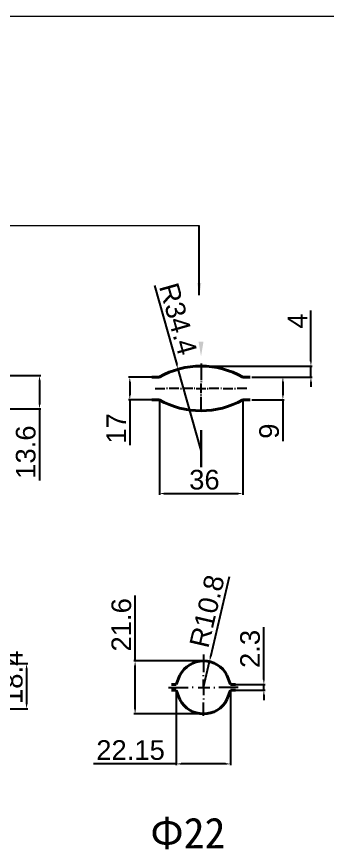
# Model space of a CAD drawing. Header units: millimetres. Extents: x 1526 to 31626, y -4643 to 9189.
# Drawn here: x 30882 to 31135, y 1465 to 2143 of the extents above; entities that cross this region are included whole.
import ezdxf

# ---------------------------------------------------------------- set-up
doc = ezdxf.new("R2010")
doc.units = ezdxf.units.MM
for name, color, linetype, lineweight in [('apm2', 6, 'Continuous', 30), ('Main', 1, 'Continuous', 40), ('图层4', 250, 'Continuous', 13)]:
    doc.layers.add(name, color=color, linetype=linetype, lineweight=lineweight)
doc.styles.get("Standard").update_dxf_attribs({"font": 'arial.ttf'})
doc.dimstyles.new('ISO-25', dxfattribs={"dimtxt": 2.5, "dimasz": 2.5, "dimexe": 1.25, "dimexo": 0.625, "dimtad": 1, "dimtxsty": 'Standard', "dimcen": 2.5, "dimadec": 0, "dimazin": 0, "dimtfac": 1, "dimtmove": 0, "dimatfit": 3, "dimfxl": 1, "dimarcsym": 0})
doc.dimstyles.new('ISO-25$0', dxfattribs={"dimscale": 2, "dimtxt": 4, "dimasz": 3, "dimexe": 0.5, "dimexo": 0, "dimgap": 1, "dimtad": 1, "dimtxsty": 'Standard', "dimcen": 3, "dimclrd": 150, "dimclre": 150, "dimadec": 0, "dimazin": 0, "dimtfac": 1, "dimtmove": 0, "dimatfit": 3, "dimfxl": 1, "dimlwd": -1, "dimarcsym": 0})
doc.dimstyles.new('ISO-25$4', dxfattribs={"dimscale": 3, "dimtxt": 4, "dimasz": 1, "dimexe": 0, "dimexo": 1, "dimtad": 1, "dimtih": 1, "dimtoh": 1, "dimtxsty": 'Standard', "dimcen": 2, "dimclrd": 5, "dimclre": 5, "dimclrt": 3, "dimadec": 0, "dimazin": 0, "dimtfac": 1, "dimtmove": 0, "dimatfit": 3, "dimfxl": 1, "dimarcsym": 0})

# ---------------------------------------------------------------- blocks, each defined once
blk = doc.blocks.new('*D1181')
at = {"layer": 'Defpoints', "color": 0, "transparency": 16777216}
for p in [(30792.05, 1851.18), (30792.05, 1823.98), (30900.31, 1823.98)]:
    blk.add_point(p, dxfattribs=at)
at = {"layer": '图层4', "color": 0, "lineweight": -2, "transparency": 16777216}
for p, q in [((30792.05, 1851.18), (30901.31, 1851.18)), ((30900.31, 1847.18), (30900.31, 1827.98)), ((30792.05, 1823.98), (30901.31, 1823.98)), ((30900.31, 1823.98), (30900.31, 1765.78))]:
    blk.add_line(p, q, dxfattribs=at)
at = {"layer": '图层4', "color": 0, "transparency": 16777216}
for points in [[(30899.64, 1847.18), (30900.98, 1847.18), (30900.31, 1851.18)], [(30899.64, 1827.98), (30900.98, 1827.98), (30900.31, 1823.98)]]:
    blk.add_solid(points, dxfattribs=at)
at = {"layer": '图层4', "color": 0, "lineweight": 13, "transparency": 16777216, "insert": (30889.13, 1788.8), "char_height": 16, "attachment_point": 5, "rotation": 90}
blk.add_mtext('13.6', dxfattribs=at)
blk = doc.blocks.new('*D1187')
at = {"layer": 'Defpoints', "color": 0, "transparency": 16777216}
for p in [(30774.23, 1616.58), (30774.23, 1579.78), (30889.74, 1579.78)]:
    blk.add_point(p, dxfattribs=at)
at = {"layer": '图层4', "color": 0, "lineweight": -2, "transparency": 16777216}
for p, q in [((30774.23, 1616.58), (30890.74, 1616.58)), ((30889.74, 1612.58), (30889.74, 1583.78)), ((30774.23, 1579.78), (30890.74, 1579.78))]:
    blk.add_line(p, q, dxfattribs=at)
at = {"layer": '图层4', "color": 0, "transparency": 16777216}
for points in [[(30889.08, 1612.58), (30890.41, 1612.58), (30889.74, 1616.58)], [(30889.08, 1583.78), (30890.41, 1583.78), (30889.74, 1579.78)]]:
    blk.add_solid(points, dxfattribs=at)
at = {"layer": '图层4', "color": 0, "lineweight": 13, "transparency": 16777216, "insert": (30878.57, 1605.41), "char_height": 16, "attachment_point": 5, "rotation": 90}
blk.add_mtext('18.4', dxfattribs=at)
blk = doc.blocks.new('*D1096')
at = {"layer": 'Defpoints', "color": 0, "transparency": 16777216}
for p in [(31060.15, 1599.55), (31060.15, 1594.95), (31083.25, 1599.55)]:
    blk.add_point(p, dxfattribs=at)
at = {"layer": '图层4', "color": 0, "lineweight": -2, "transparency": 16777216}
for p, q in [((31083.25, 1603.55), (31083.25, 1646.25)), ((31060.15, 1599.55), (31084.25, 1599.55)), ((31060.15, 1594.95), (31084.25, 1594.95)), ((31083.25, 1594.95), (31083.25, 1599.55)), ((31083.25, 1590.95), (31083.25, 1586.95))]:
    blk.add_line(p, q, dxfattribs=at)
at = {"layer": '图层4', "color": 0, "transparency": 16777216}
for points in [[(31082.58, 1603.55), (31083.92, 1603.55), (31083.25, 1599.55)], [(31082.58, 1590.95), (31083.92, 1590.95), (31083.25, 1594.95)]]:
    blk.add_solid(points, dxfattribs=at)
at = {"layer": '图层4', "color": 0, "lineweight": 13, "transparency": 16777216, "insert": (31072.08, 1628.55), "char_height": 16, "attachment_point": 5, "rotation": 90}
blk.add_mtext('2.3', dxfattribs=at)
blk = doc.blocks.new('*D1097')
at = {"layer": 'Defpoints', "color": 0, "transparency": 16777216}
for p in [(31011.87, 1594.95), (31056.08, 1594.95), (31056.08, 1534.95)]:
    blk.add_point(p, dxfattribs=at)
at = {"layer": '图层4', "color": 0, "lineweight": -2, "transparency": 16777216}
for p, q in [((31011.87, 1594.95), (31011.87, 1533.95)), ((31056.08, 1594.95), (31056.08, 1533.95)), ((31011.87, 1534.95), (30944.34, 1534.95)), ((31052.08, 1534.95), (31015.87, 1534.95))]:
    blk.add_line(p, q, dxfattribs=at)
at = {"layer": '图层4', "color": 0, "transparency": 16777216}
for points in [[(31015.87, 1535.62), (31015.87, 1534.28), (31011.87, 1534.95)], [(31052.08, 1535.62), (31052.08, 1534.28), (31056.08, 1534.95)]]:
    blk.add_solid(points, dxfattribs=at)
at = {"layer": '图层4', "color": 0, "lineweight": 13, "transparency": 16777216, "insert": (30974.54, 1546.12), "char_height": 16, "attachment_point": 5}
blk.add_mtext('22.15', dxfattribs=at)
blk = doc.blocks.new('*D1098')
at = {"layer": 'Defpoints', "color": 0, "transparency": 16777216}
for p in [(31033.98, 1618.85), (30978.26, 1575.65), (31034.08, 1575.65)]:
    blk.add_point(p, dxfattribs=at)
at = {"layer": '图层4', "color": 0, "lineweight": -2, "transparency": 16777216}
for p, q in [((30978.26, 1618.85), (30978.26, 1672.09)), ((31033.98, 1618.85), (30977.26, 1618.85)), ((30978.26, 1579.65), (30978.26, 1614.85)), ((31034.08, 1575.65), (30977.26, 1575.65))]:
    blk.add_line(p, q, dxfattribs=at)
at = {"layer": '图层4', "color": 0, "transparency": 16777216}
for points in [[(30977.59, 1614.85), (30978.92, 1614.85), (30978.26, 1618.85)], [(30977.59, 1579.65), (30978.92, 1579.65), (30978.26, 1575.65)]]:
    blk.add_solid(points, dxfattribs=at)
at = {"layer": '图层4', "color": 0, "lineweight": 13, "transparency": 16777216, "insert": (30967.09, 1648.18), "char_height": 16, "attachment_point": 5, "rotation": 90}
blk.add_mtext('21.6', dxfattribs=at)
blk = doc.blocks.new('*D1099')
at = {"layer": 'Defpoints', "color": 0, "transparency": 16777216}
for p in [(31073.57, 1849.85), (31098.77, 1849.85), (31073.57, 1831.43)]:
    blk.add_point(p, dxfattribs=at)
at = {"layer": '图层4', "color": 0, "lineweight": -2, "transparency": 16777216}
for p, q in [((31073.57, 1849.85), (31099.77, 1849.85)), ((31098.77, 1845.85), (31098.77, 1835.43)), ((31073.57, 1831.43), (31099.77, 1831.43)), ((31098.77, 1831.43), (31098.77, 1797.6))]:
    blk.add_line(p, q, dxfattribs=at)
at = {"layer": '图层4', "color": 0, "transparency": 16777216}
for points in [[(31098.1, 1845.85), (31099.43, 1845.85), (31098.77, 1849.85)], [(31098.1, 1835.43), (31099.43, 1835.43), (31098.77, 1831.43)]]:
    blk.add_solid(points, dxfattribs=at)
at = {"layer": '图层4', "color": 0, "lineweight": 13, "transparency": 16777216, "insert": (31087.6, 1805.87), "char_height": 16, "attachment_point": 5, "rotation": 90}
blk.add_mtext('9', dxfattribs=at)
blk = doc.blocks.new('*D1100')
at = {"layer": 'Defpoints', "color": 0, "transparency": 16777216}
for p in [(30995.01, 1849.85), (30973.93, 1831.43), (30995.01, 1831.43)]:
    blk.add_point(p, dxfattribs=at)
at = {"layer": '图层4', "color": 0, "lineweight": -2, "transparency": 16777216}
for p, q in [((30995.01, 1849.85), (30972.93, 1849.85)), ((30973.93, 1845.85), (30973.93, 1835.43)), ((30995.01, 1831.43), (30972.93, 1831.43)), ((30973.93, 1831.43), (30973.93, 1794.39))]:
    blk.add_line(p, q, dxfattribs=at)
at = {"layer": '图层4', "color": 0, "transparency": 16777216}
for points in [[(30973.26, 1845.85), (30974.6, 1845.85), (30973.93, 1849.85)], [(30973.26, 1835.43), (30974.6, 1835.43), (30973.93, 1831.43)]]:
    blk.add_solid(points, dxfattribs=at)
at = {"layer": '图层4', "color": 0, "lineweight": 13, "transparency": 16777216, "insert": (30962.9, 1808.09), "char_height": 16, "attachment_point": 5, "rotation": 90}
blk.add_mtext('17', dxfattribs=at)
blk = doc.blocks.new('*D1101')
at = {"layer": 'Defpoints', "color": 0, "transparency": 16777216}
for p in [(30998.03, 1831.43), (31066.02, 1831.43), (31066.02, 1755.08)]:
    blk.add_point(p, dxfattribs=at)
at = {"layer": '图层4', "color": 0, "lineweight": -2, "transparency": 16777216}
for p, q in [((30998.03, 1831.43), (30998.03, 1754.08)), ((31066.02, 1831.43), (31066.02, 1754.08)), ((31002.03, 1755.08), (31062.02, 1755.08))]:
    blk.add_line(p, q, dxfattribs=at)
at = {"layer": '图层4', "color": 0, "transparency": 16777216}
for points in [[(31002.03, 1755.75), (31002.03, 1754.41), (30998.03, 1755.08)], [(31062.02, 1755.75), (31062.02, 1754.41), (31066.02, 1755.08)]]:
    blk.add_solid(points, dxfattribs=at)
at = {"layer": '图层4', "color": 0, "lineweight": 13, "transparency": 16777216, "insert": (31034.77, 1766.25), "char_height": 16, "attachment_point": 5}
blk.add_mtext('36', dxfattribs=at)
blk = doc.blocks.new('*D1102')
at = {"layer": 'Defpoints', "color": 0, "transparency": 16777216}
for p in [(31032.01, 1858.84), (31121.63, 1858.84), (31083.4, 1849.85)]:
    blk.add_point(p, dxfattribs=at)
at = {"layer": '图层4', "color": 0, "lineweight": -2, "transparency": 16777216}
for p, q in [((31121.63, 1862.84), (31121.63, 1904.04)), ((31032.01, 1858.84), (31122.63, 1858.84)), ((31121.63, 1849.85), (31121.63, 1858.84)), ((31083.4, 1849.85), (31122.63, 1849.85)), ((31121.63, 1845.85), (31121.63, 1841.85))]:
    blk.add_line(p, q, dxfattribs=at)
at = {"layer": '图层4', "color": 0, "transparency": 16777216}
for points in [[(31120.96, 1862.84), (31122.3, 1862.84), (31121.63, 1858.84)], [(31120.96, 1845.85), (31122.3, 1845.85), (31121.63, 1849.85)]]:
    blk.add_solid(points, dxfattribs=at)
at = {"layer": '图层4', "color": 0, "lineweight": 13, "transparency": 16777216, "insert": (31110.63, 1895.51), "char_height": 16, "attachment_point": 5, "rotation": 90}
blk.add_mtext('4', dxfattribs=at)
blk = doc.blocks.new('*D1250')
at = {"layer": 'Defpoints', "color": 0, "transparency": 16777216}
for p in [(31038.87, 1618.28), (31033.98, 1597.25)]:
    blk.add_point(p, dxfattribs=at)
at = {"layer": '图层4', "color": 0, "lineweight": -2, "transparency": 16777216}
for p, q in [((31054.93, 1687.35), (31039.78, 1622.18)), ((31033.98, 1597.25), (31038.87, 1618.28))]:
    blk.add_line(p, q, dxfattribs=at)
at = {"layer": '图层4', "color": 0, "transparency": 16777216}
blk.add_solid([(31039.13, 1622.33), (31040.43, 1622.03), (31038.87, 1618.28)], dxfattribs=at)
at = {"layer": '图层4', "color": 0, "lineweight": 13, "transparency": 16777216, "insert": (31036.93, 1659.24), "char_height": 16, "attachment_point": 5, "rotation": 76.90611}
blk.add_mtext('R10.8', dxfattribs=at)
blk = doc.blocks.new('*D1251')
at = {"layer": 'Defpoints', "color": 0, "transparency": 16777216}
for p in [(31013.29, 1856.24), (31032.01, 1790.04)]:
    blk.add_point(p, dxfattribs=at)
at = {"layer": '图层4', "color": 0, "lineweight": -2, "transparency": 16777216}
for p, q in [((30994.02, 1924.38), (31012.2, 1860.09)), ((31032.01, 1790.04), (31013.29, 1856.24))]:
    blk.add_line(p, q, dxfattribs=at)
at = {"layer": '图层4', "color": 0, "transparency": 16777216}
blk.add_solid([(31012.84, 1860.27), (31011.56, 1859.91), (31013.29, 1856.24)], dxfattribs=at)
at = {"layer": '图层4', "color": 0, "lineweight": 13, "transparency": 16777216, "insert": (31013.32, 1897.2), "char_height": 16, "attachment_point": 5, "rotation": 285.79113}
blk.add_mtext('R34.4', dxfattribs=at)

msp = doc.modelspace()

# ---------------------------------------------------------------- linework, layer by layer
at = {"lineweight": 13}
for p, q in [((31331.0917, 2143.35985), (29940.62273, 2143.35985)), ((30476.54665, 1973.37256), (31030.59119, 1973.37256))]:
    msp.add_line(p, q, dxfattribs=at)
at = {"color": 3, "linetype": 'ByBlock'}
for p, q in [((31032.01151, 1860.91452), (31032.01151, 1850.01097)), ((31032.01151, 1858.41452), (31032.01151, 1847.51097)), ((31032.01151, 1848.92502), (31032.01151, 1848.17952)), ((31032.01151, 1846.42502), (31032.01151, 1845.67952)), ((31032.01151, 1836.68727), (31032.01151, 1844.59358)), ((30994.54369, 1840.64042), (31002.44999, 1840.64042)), ((31004.59539, 1840.64042), (31003.84989, 1840.64042)), ((31013.87004, 1840.64042), (31005.96374, 1840.64042)), ((31015.2384, 1840.64042), (31015.9839, 1840.64042)), ((31025.2901, 1840.64042), (31017.3838, 1840.64042)), ((31027.04698, 1840.64042), (31026.30148, 1840.64042)), ((31028.05836, 1840.64042), (31035.96466, 1840.64042)), ((31036.97605, 1840.64042), (31037.72154, 1840.64042)), ((31046.63922, 1840.64042), (31038.73292, 1840.64042)), ((31048.78462, 1840.64042), (31048.03913, 1840.64042)), ((31050.15298, 1840.64042), (31058.05928, 1840.64042)), ((31059.42764, 1840.64042), (31060.17313, 1840.64042)), ((31069.44779, 1840.64042), (31061.54149, 1840.64042)), ((31032.01151, 1834.85583), (31032.01151, 1835.60133)), ((31032.01151, 1823.71034), (31032.01151, 1833.76988)), ((31033.97633, 1624.11329), (31033.97633, 1609.57934)), ((31033.97633, 1606.38081), (31033.97633, 1607.18588)), ((31033.97633, 1597.24527), (31033.97633, 1603.63383)), ((31005.52704, 1597.24527), (31021.4596, 1597.24527)), ((31025.53774, 1597.24527), (31024.73266, 1597.24527)), ((31029.67774, 1597.24527), (31038.48155, 1597.24527)), ((31033.97633, 1597.24527), (31033.97633, 1590.85671)), ((31038.48155, 1597.24527), (31039.28662, 1597.24527)), ((31042.41492, 1597.24527), (31043.21999, 1597.24527)), ((31062.42562, 1597.24527), (31046.49305, 1597.24527)), ((31033.97633, 1588.10973), (31033.97633, 1587.30466)), ((31033.97633, 1574.01829), (31033.97633, 1584.91119))]:
    msp.add_line(p, q, dxfattribs=at)
at = {"layer": 'apm2', "linetype": 'ByBlock'}
msp.add_line((31032.01151, 1806.55915), (31032.01151, 1776.62697), dxfattribs=at)
msp.add_solid([(31034.01151, 1878.63108), (31030.01151, 1878.63108), (31032.01151, 1866.63108)], dxfattribs=at)
at = {"layer": 'Main'}
for p, q in [((30998.00648, 1849.84927), (30992.00648, 1849.84927)), ((31066.01654, 1849.84927), (31072.01654, 1849.84927)), ((30998.00648, 1831.43158), (30992.00648, 1831.43158)), ((31066.01654, 1831.43158), (31072.01654, 1831.43158)), ((31011.86921, 1599.54527), (31014.80928, 1607.2044)), ((31056.08344, 1599.54527), (31053.14338, 1607.2044)), ((31011.86921, 1599.54527), (31007.80554, 1599.54527)), ((31011.86921, 1594.94527), (31007.80554, 1594.94527)), ((31011.86921, 1594.94527), (31014.80928, 1587.28614)), ((31056.08344, 1594.94527), (31053.14338, 1587.28614)), ((31056.08344, 1599.54527), (31060.14711, 1599.54527)), ((31056.08344, 1594.94527), (31060.14711, 1594.94527))]:
    msp.add_line(p, q, dxfattribs=at)
for centre, radius, start, end in [((31032.01151, 1790.04042), 68.8, 60.37909063, 119.62090937), ((31032.01151, 1891.24042), 68.8, 240.37909063, 299.62090937), ((31033.97633, 1597.24527), 21.6, 27.45622458, 152.54377542), ((31033.97633, 1597.24527), 21.6, 207.45622458, 332.54377542)]:
    msp.add_arc(centre, radius, start, end, dxfattribs=at)

# ---------------------------------------------------------------- texts
at = {"lineweight": 13, "insert": (30990.5998, 1491.1955), "char_height": 25, "width": 145.8888889, "attachment_point": 1}
msp.add_mtext('{\\fSimSun|b0|i0|c134|p54;\\C1;Φ2\\fSimSun|b0|i0|c0|p54;2}', dxfattribs=at)

# ---------------------------------------------------------------- dimensions: what is measured, and where the dimension line sits
at = {"layer": '图层4', "color": 0, "lineweight": 13}
for center, mpoint, text, picture, middle in [((31032.01151, 1790.04042), (31013.28888, 1856.24392), 'R34.4', '*D1251', (31013.31877, 1897.20161)), ((31033.97633, 1597.24527), (31038.86975, 1618.28367), 'R10.8', '*D1250', (31036.92895, 1659.24118))]:
    dim = msp.add_radius_dim(center=center, mpoint=mpoint, text=text, dimstyle='ISO-25$4', override={"dimscale": 1, "dimtxt": 16, "dimasz": 4, "dimexe": 1, "dimexo": 0, "dimgap": 3, "dimtih": 0, "dimtoh": 0, "dimcen": 2.5, "dimclrd": 0, "dimclre": 0, "dimclrt": 0}, dxfattribs=at)
    dim.commit()
    dim.dimension.update_dxf_attribs({"geometry": picture, "text_midpoint": middle})
for base, p1, p2, text, picture, middle in [((31121.62982, 1858.84042), (31083.40003, 1849.84927), (31032.01151, 1858.84042), '4', '*D1102', (31121.62982, 1895.50709)), ((30900.3085, 1823.97853), (30792.05322, 1851.17853), (30792.05322, 1823.97853), '13.6', '*D1181', (30900.3085, 1788.8016)), ((30973.93067, 1831.43158), (30995.00648, 1849.84927), (30995.00648, 1831.43158), '17', '*D1100', (30973.93067, 1808.0917)), ((31098.76524, 1849.84927), (31073.57325, 1831.43158), (31073.57325, 1849.84927), '9', '*D1099', (31098.76524, 1805.86516)), ((30978.25582, 1575.64552), (31033.97633, 1618.84527), (31034.07964, 1575.64552), '21.6', '*D1098', (30978.25582, 1648.1786)), ((31083.25147, 1599.54527), (31060.14711, 1594.94527), (31060.14711, 1599.54527), '2.3', '*D1096', (31083.25147, 1628.54527)), ((30889.74408, 1579.78186), (30774.2308, 1616.58186), (30774.2308, 1579.78186), '18.4', '*D1187', (30889.74408, 1605.41183))]:
    dim = msp.add_linear_dim(base=base, p1=p1, p2=p2, angle=90, text=text, dimstyle='ISO-25$0', override={"dimscale": 1, "dimtxt": 16, "dimasz": 4, "dimexe": 1, "dimgap": 3, "dimcen": 2.5, "dimclrd": 0, "dimclre": 0, "dimlwd": 65534}, dxfattribs=at)
    dim.commit()
    dim.dimension.update_dxf_attribs({"geometry": picture, "text_midpoint": middle, "dimtype": 160})
for base, p1, p2, text, picture, middle in [((31066.01654, 1755.07876), (30998.02648, 1831.43158), (31066.01654, 1831.43158), '36', '*D1101', (31034.77363, 1755.07876)), ((31056.08344, 1534.94871), (31011.86921, 1594.94527), (31056.08344, 1594.94527), '22.15', '*D1097', (30974.53588, 1534.94871))]:
    dim = msp.add_linear_dim(base=base, p1=p1, p2=p2, text=text, dimstyle='ISO-25$0', override={"dimscale": 1, "dimtxt": 16, "dimasz": 4, "dimexe": 1, "dimgap": 3, "dimcen": 2.5, "dimclrd": 0, "dimclre": 0, "dimlwd": 65534}, dxfattribs=at)
    dim.commit()
    dim.dimension.update_dxf_attribs({"geometry": picture, "text_midpoint": middle, "dimtype": 160})

# ---------------------------------------------------------------- leaders
at = {"layer": '图层4', "color": 1, "lineweight": 13}
msp.add_leader([(31030.59119, 1916.52462), (31030.59119, 1973.37256)], dimstyle='ISO-25', override={"dimtxt": 7, "dimasz": 10, "dimexe": 1, "dimexo": 0, "dimgap": 2.5}, dxfattribs=at)

doc.saveas('drawing.dxf')
